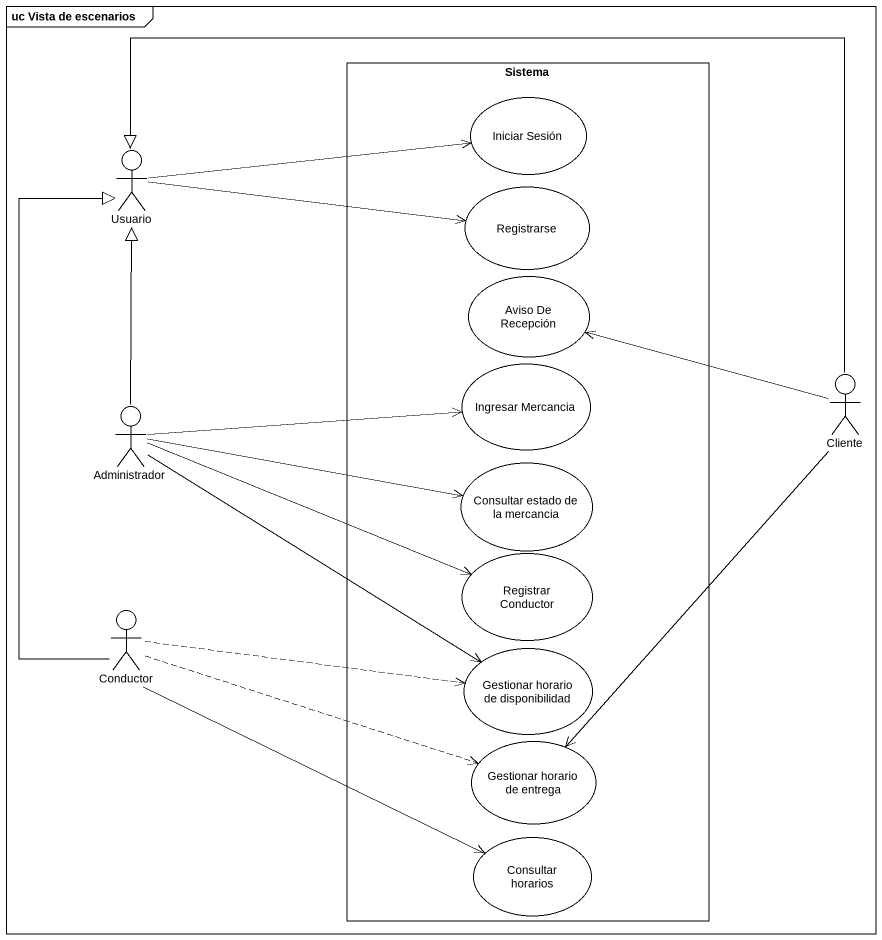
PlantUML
@startuml
mainframe uc Vista de escenarios
rectangle Sistema {
  usecase "Iniciar Sesión" as Iniciar_Sesión
  usecase Registrarse
  usecase "Aviso De Recepción" as Aviso_De_Recepción
  usecase "Ingresar Mercancia" as Ingresar_Mercancia
  usecase "Consultar estado de la mercancia" as Consultar_estado_de_la
  usecase "Registrar Conductor" as Registrar_Conductor
  usecase "Gestionar horario de disponibilidad" as Gestionar_horario_de
  usecase "Gestionar horario de entrega" as Gestionar_horario_de_entrega
  usecase "Consultar horarios" as Consultar_horarios
}
actor Usuario
actor Cliente
actor Administrador
actor Conductor
Usuario -right-> Iniciar_Sesión
Usuario -right-> Registrarse
Cliente -left-|> Usuario
Cliente -left-> Aviso_De_Recepción
Cliente --> Gestionar_horario_de_entrega
Administrador -up-|> Usuario
Administrador -right-> Ingresar_Mercancia
Administrador -right-> Consultar_estado_de_la
Administrador -right-> Registrar_Conductor
Administrador -right-> Gestionar_horario_de
Conductor -up-|> Usuario
Conductor -right-> Consultar_horarios
Gestionar_horario_de <.left. Conductor
Gestionar_horario_de_entrega <.left. Conductor
@enduml
